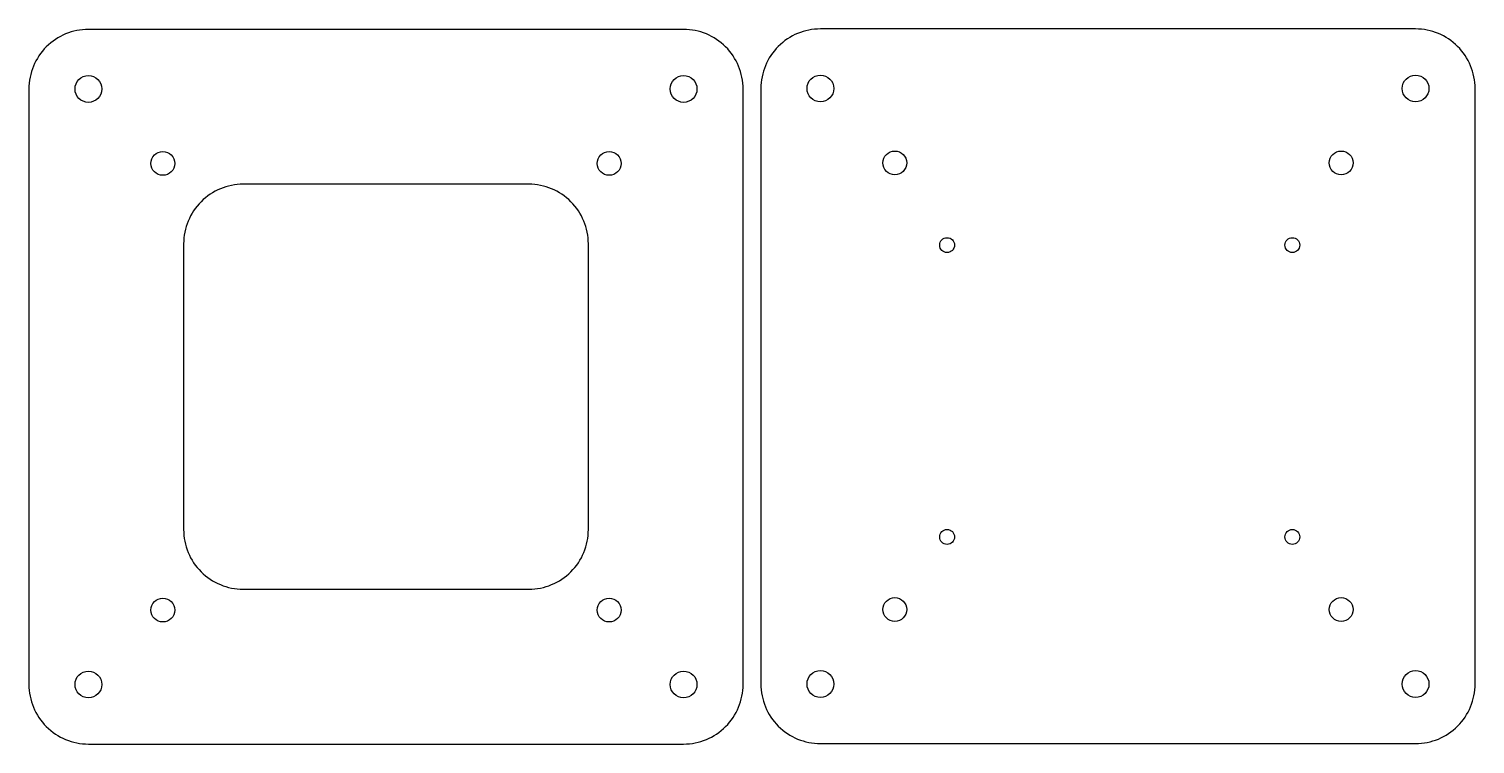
# Model space of a CAD drawing. Header units: millimetres. Extents: x -183 to 60, y -60 to 60.
import ezdxf

# ---------------------------------------------------------------- set-up
doc = ezdxf.new("R2010")
doc.units = ezdxf.units.MM
doc.layers.get('0').update_dxf_attribs({"true_color": 0xffffff})

# ---------------------------------------------------------------- blocks, each defined once
blk = doc.blocks.new('pi')
at = {"color": 7, "linetype": 'Continuous', "true_color": 0xffffff}
for centre in [(-2, 8.78), (56, 8.78), (-2, -40.22), (56, -40.22)]:
    blk.add_circle(centre, 1.25, dxfattribs=at)

msp = doc.modelspace()

# ---------------------------------------------------------------- linework, layer by layer
for points in [[(-172.99, -60.08), (-72.99, -60.08, 0.414214), (-62.99, -50.08), (-62.99, 49.92, 0.414214), (-72.99, 59.92), (-172.99, 59.92, 0.414214), (-182.99, 49.92), (-182.99, -50.08, 0.414214)], [(-50, -60), (50, -60, 0.414214), (60, -50), (60, 50, 0.414214), (50, 60), (-50, 60, 0.414214), (-60, 50), (-60, -50, 0.414214)], [(-146.99, -34.08), (-98.99, -34.08, 0.414214), (-88.99, -24.08), (-88.99, 23.92, 0.414214), (-98.99, 33.92), (-146.99, 33.92, 0.414214), (-156.99, 23.92), (-156.99, -24.08, 0.414214)]]:
    msp.add_lwpolyline(points, format="xyb", close=True)
at = {"color": 7, "linetype": 'Continuous', "true_color": 0xffffff}
for centre in [(-172.99, 49.92), (-72.99, 49.92), (-50, 50), (50, 50), (-172.99, -50.08), (-72.99, -50.08), (-50, -50), (50, -50)]:
    msp.add_circle(centre, 2.25, dxfattribs=at)
for centre in [(-160.49, 37.42), (-85.49, 37.42), (-37.5, 37.5), (37.5, 37.5), (-160.49, -37.58), (-85.49, -37.58), (-37.5, -37.5), (37.5, -37.5)]:
    msp.add_circle(centre, 2)

# ---------------------------------------------------------------- block references
msp.add_blockref('pi', (-26.71, 14.92))

doc.saveas('drawing.dxf')
